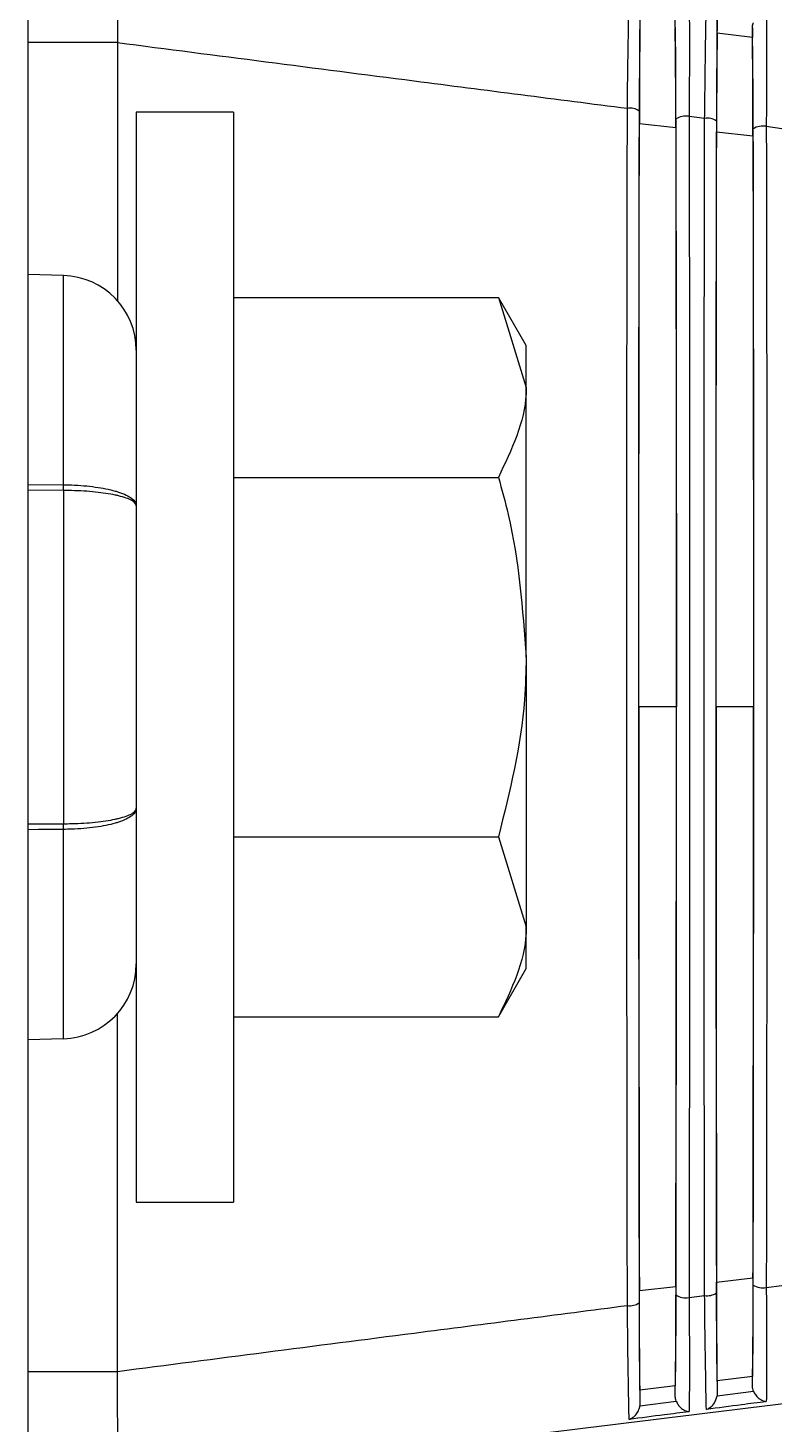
# Model space of a CAD drawing. Extents: x 7 to 135, y 1 to 99.
# Drawn here: x 132.735 to 133.334, y 44.674 to 45.795 of the extents above; entities that cross this region are included whole.
import ezdxf

# ---------------------------------------------------------------- set-up
doc = ezdxf.new("R2010")
doc.units = 0
doc.header["$MEASUREMENT"] = 0
doc.layers.add('OBJECT', color=7, linetype='CONTINUOUS')

msp = doc.modelspace()

# ---------------------------------------------------------------- linework, layer by layer
at = {"layer": 'OBJECT'}
for p, q in [((132.7346, 48.4745), (132.7346, 44.4969)), ((133.288, 45.7904), (133.288, 45.8009)), ((133.3162, 45.7869), (133.288, 45.7904)), ((133.3162, 45.7945), (133.3162, 45.7869)), ((132.7346, 45.783), (132.8066, 45.783)), ((132.8066, 45.783), (132.8066, 45.7828)), ((132.8066, 45.7828), (132.8066, 45.5755)), ((132.8996, 45.727), (132.8216, 45.727)), ((132.8216, 45.727), (132.8216, 44.852)), ((132.8996, 45.727), (132.8996, 44.852)), ((133.2654, 45.7236), (133.2779, 45.722)), ((133.2255, 45.7179), (133.2548, 45.7147)), ((133.2875, 45.7111), (133.3167, 45.7079)), ((133.3274, 45.7156), (133.3399, 45.7139)), ((132.7632, 45.5958), (132.7346, 45.5965)), ((132.7632, 45.4278), (132.7632, 45.5958)), ((132.8996, 45.5782), (133.1123, 45.5782)), ((133.1346, 45.5395), (133.1123, 45.5782)), ((133.1123, 45.5782), (133.1346, 45.506)), ((133.1346, 45.506), (133.1346, 45.5395)), ((133.1346, 45.2895), (133.1346, 45.506)), ((132.8996, 45.4338), (133.1123, 45.4338)), ((132.7346, 45.428), (132.7632, 45.4278)), ((132.7632, 45.4233), (132.7346, 45.4235)), ((132.7632, 45.4233), (132.7632, 45.1557)), ((133.1346, 45.2895), (133.1346, 45.073)), ((133.2552, 45.2495), (133.225, 45.2495)), ((133.3172, 45.2495), (133.2871, 45.2495)), ((132.7346, 45.1556), (132.7632, 45.1557)), ((132.7632, 44.9833), (132.7632, 45.1512)), ((132.8996, 45.1452), (133.1123, 45.1452)), ((133.1123, 45.1452), (133.1346, 45.073)), ((133.1346, 45.0395), (133.1346, 45.073)), ((133.1123, 45.0008), (133.1346, 45.0395)), ((132.8066, 44.7162), (132.8066, 45.0035)), ((132.8996, 45.0008), (133.1123, 45.0008)), ((132.7346, 44.9825), (132.7632, 44.9833)), ((132.8216, 44.852), (132.8996, 44.852)), ((133.2255, 44.7811), (133.2548, 44.7843)), ((133.2875, 44.7879), (133.3167, 44.7912)), ((133.3274, 44.7835), (133.3399, 44.7851)), ((133.2654, 44.7754), (133.2779, 44.7771)), ((132.7346, 44.7161), (132.8066, 44.7161)), ((132.8066, 44.7161), (132.8066, 44.7162)), ((133.2542, 44.7045), (133.226, 44.701)), ((133.2542, 44.6963), (133.2542, 44.7045)), ((133.3162, 44.7121), (133.288, 44.7086)), ((133.288, 44.7086), (133.288, 44.6981)), ((133.3162, 44.7045), (133.3162, 44.7121)), ((133.2259, 44.6886), (133.255, 44.6924)), ((133.226, 44.701), (133.226, 44.69)), ((133.2879, 44.6966), (133.317, 44.7004)), ((133.288, 44.6981), (133.2879, 44.6966)), ((133.226, 44.69), (133.2259, 44.6886))]:
    msp.add_line(p, q, dxfattribs=at)
at = {"layer": 'OBJECT', "flags": 128}
msp.add_lwpolyline([(132.7632, 45.1512), (132.7432, 45.1511), (132.7346, 45.151)], dxfattribs=at)
at = {"layer": 'OBJECT'}
for centre, radius, start, end in [((133.218, 45.7173), 0.0128, 54.9639, 99.4353), ((133.2628, 45.7092), 0.0146, 79.8682, 122.9841), ((133.28, 45.7091), 0.013, 55.4305, 99.3483), ((133.3248, 45.701), 0.0148, 79.9749, 122.5334), ((132.7616, 45.5358), 0.06, 0, 88.5), ((132.4225, 45.4255), 0.3407, 359.6205, 0.3795), ((132.4225, 45.1535), 0.3407, 359.6205, 0.3795), ((132.7616, 45.0432), 0.06, 271.5, 0), ((133.3248, 44.798), 0.0148, 237.4675, 280.0241), ((133.218, 44.7817), 0.0128, 260.5658, 305.0342), ((133.2628, 44.7898), 0.0146, 237.0149, 280.1332), ((133.28, 44.7899), 0.013, 260.6534, 304.5694)]:
    msp.add_arc(centre, radius, start, end, dxfattribs=at)
for centre, major_axis, start_param, end_param in [((133.2442, 45.2495), (0, 2.2176), 1.353401, 1.788192), ((133.236, 45.2495), (0, 2.217), 4.497874, 4.926904), ((133.3062, 45.2495), (0, 2.2143), 1.356764, 1.784829), ((133.298, 45.2495), (0, 2.2137), 4.501238, 4.923539)]:
    msp.add_ellipse(centre, major_axis=major_axis, ratio=0.008727, start_param=start_param, end_param=end_param, dxfattribs=at)
for points, knots in [([(132.8066, 45.8745), (132.8069, 45.8731), (132.8074, 45.8704), (132.8073, 45.8496), (132.8065, 45.8199), (132.8066, 45.795), (132.8066, 45.783)], [0, 0, 0, 0, 0.253585, 0.507165, 0.760848, 1, 1, 1, 1]), ([(133.8017, 45.7518), (133.796, 45.7525), (133.7676, 45.7561), (133.6482, 45.7708), (133.4184, 45.7993), (133.2113, 45.8248), (133.0953, 45.8391)], [0, 0, 0, 0, 0.024148, 0.120739, 0.507103, 1, 1, 1, 1]), ([(133.2159, 45.73), (133.2159, 45.7364), (133.2162, 45.7559), (133.2166, 45.7851), (133.217, 45.8081), (133.2172, 45.818), (133.2173, 45.8207), (133.2173, 45.8214)], [0, 0, 0, 0, 0.147377, 0.444496, 0.741155, 0.94022, 1, 1, 1, 1]), ([(133.2654, 45.8151), (133.2654, 45.8145), (133.2655, 45.8122), (133.2656, 45.8036), (133.2657, 45.7835), (133.2656, 45.7536), (133.2655, 45.7321), (133.2654, 45.7236)], [0, 0, 0, 0, 0.059553, 0.208064, 0.505163, 0.802608, 1, 1, 1, 1]), ([(133.2779, 45.722), (133.278, 45.7284), (133.2782, 45.7479), (133.2786, 45.7772), (133.279, 45.8), (133.2792, 45.8099), (133.2793, 45.8127), (133.2793, 45.8133)], [0, 0, 0, 0, 0.148954, 0.449261, 0.749101, 0.940502, 1, 1, 1, 1]), ([(133.226, 45.809), (133.2259, 45.8041), (133.2257, 45.7944), (133.2255, 45.7656), (133.2254, 45.7409), (133.2253, 45.7278)], [0, 0, 0, 0, 0.320861, 0.641679, 1, 1, 1, 1]), ([(133.2549, 45.7214), (133.2548, 45.7333), (133.2548, 45.757), (133.2546, 45.7866), (133.2543, 45.7972), (133.2542, 45.8027)], [0, 0, 0, 0, 0.327832, 0.655736, 1, 1, 1, 1]), ([(133.288, 45.8009), (133.2879, 45.7958), (133.2877, 45.7857), (133.2875, 45.7568), (133.2874, 45.7325), (133.2874, 45.7198)], [0, 0, 0, 0, 0.3247441, 0.6494484, 1, 1, 1, 1]), ([(133.3274, 45.8071), (133.3274, 45.8064), (133.3275, 45.804), (133.3276, 45.7951), (133.3277, 45.7746), (133.3276, 45.7448), (133.3274, 45.7237), (133.3274, 45.7156)], [0, 0, 0, 0, 0.059279, 0.209423, 0.509833, 0.8106, 1, 1, 1, 1]), ([(133.226, 45.798), (133.2259, 45.7905), (133.2257, 45.7754), (133.2255, 45.7453), (133.2255, 45.7252), (133.2255, 45.7179)], [0, 0, 0, 0, 0.390005, 0.779955, 1, 1, 1, 1]), ([(133.2548, 45.7147), (133.2547, 45.7276), (133.2547, 45.7535), (133.2544, 45.7799), (133.2543, 45.7908), (133.2542, 45.7945)], [0, 0, 0, 0, 0.396562, 0.79319, 1, 1, 1, 1]), ([(133.288, 45.7904), (133.2879, 45.7826), (133.2877, 45.7671), (133.2875, 45.7373), (133.2875, 45.7177), (133.2875, 45.7111)], [0, 0, 0, 0, 0.397552, 0.795055, 1, 1, 1, 1]), ([(133.3162, 45.7945), (133.3163, 45.7957), (133.3165, 45.7972), (133.317, 45.7985), (133.317, 45.7986)], [0, 0, 0, 0, 0.873696, 1, 1, 1, 1]), ([(133.3169, 45.7135), (133.3168, 45.7253), (133.3168, 45.7491), (133.3165, 45.7784), (133.3163, 45.7891), (133.3162, 45.7945)], [0, 0, 0, 0, 0.331873, 0.663815, 1, 1, 1, 1]), ([(132.8066, 45.7828), (132.8859, 45.7725), (133.0224, 45.7549), (133.1588, 45.7373), (133.2159, 45.73)], [0, 0, 0, 0, 0.581449, 1, 1, 1, 1]), ([(133.3167, 45.7079), (133.3167, 45.7232), (133.3166, 45.7514), (133.3164, 45.7757), (133.3163, 45.7849), (133.3162, 45.7869)], [0, 0, 0, 0, 0.478249, 0.883044, 1, 1, 1, 1]), ([(133.2159, 44.7691), (133.2159, 44.7756), (133.2158, 44.8081), (133.2156, 44.9459), (133.2154, 45.1704), (133.2154, 45.4606), (133.2157, 45.6402), (133.2159, 45.73)], [0, 0, 0, 0, 0.020664, 0.103331, 0.434809, 0.717404, 1, 1, 1, 1]), ([(133.2654, 45.7236), (133.2654, 45.717), (133.2655, 45.6845), (133.2657, 45.5466), (133.2659, 45.3243), (133.2658, 45.0385), (133.2655, 44.8631), (133.2654, 44.7754)], [0, 0, 0, 0, 0.020947, 0.104745, 0.44076, 0.72038, 1, 1, 1, 1]), ([(133.2779, 44.7771), (133.2779, 44.7836), (133.2778, 44.8162), (133.2776, 44.954), (133.2774, 45.1759), (133.2775, 45.4605), (133.2777, 45.6348), (133.2779, 45.722)], [0, 0, 0, 0, 0.021019, 0.105106, 0.44228, 0.72114, 1, 1, 1, 1]), ([(133.225, 45.2495), (133.225, 45.3283), (133.2251, 45.4858), (133.2253, 45.6406), (133.2255, 45.7179)], [0, 0, 0, 0, 0.500491, 1, 1, 1, 1]), ([(133.2548, 45.7147), (133.2549, 45.6214), (133.2552, 45.4675), (133.2552, 45.3111), (133.2552, 45.2495)], [0, 0, 0, 0, 0.605766, 1, 1, 1, 1]), ([(133.2871, 45.2495), (133.2871, 45.3087), (133.2871, 45.4638), (133.2873, 45.6166), (133.2875, 45.7111)], [0, 0, 0, 0, 0.38188, 1, 1, 1, 1]), ([(133.3274, 45.7156), (133.3274, 45.709), (133.3275, 45.6764), (133.3277, 45.5385), (133.3279, 45.3188), (133.3278, 45.0385), (133.3275, 44.8685), (133.3274, 44.7835)], [0, 0, 0, 0, 0.021311, 0.106568, 0.448432, 0.724216, 1, 1, 1, 1]), ([(133.3167, 45.7079), (133.3169, 45.6146), (133.3171, 45.4628), (133.3172, 45.3088), (133.3172, 45.2495)], [0, 0, 0, 0, 0.61478, 1, 1, 1, 1]), ([(133.1346, 45.506), (133.1346, 45.5043), (133.1343, 45.4799), (133.1229, 45.456), (133.1123, 45.4338)], [0, 0, 0, 0, 0.070214, 1, 1, 1, 1]), ([(133.1123, 45.4338), (133.1151, 45.4239), (133.1282, 45.3769), (133.1318, 45.3281), (133.1346, 45.2895)], [0, 0, 0, 0, 0.2110005, 1, 1, 1, 1]), ([(132.7632, 45.4278), (132.7653, 45.4278), (132.7742, 45.4276), (132.7892, 45.4263), (132.8012, 45.4239), (132.8112, 45.4208), (132.8191, 45.417), (132.8216, 45.4129), (132.8216, 45.4108), (132.8216, 45.4108)], [0, 0, 0, 0, 0.069185, 0.283874, 0.497974, 0.54244, 0.769066, 0.995298, 1, 1, 1, 1]), ([(132.8216, 45.4108), (132.8216, 45.4108), (132.8216, 45.4111), (132.8215, 45.4117), (132.8208, 45.4132), (132.8177, 45.4158), (132.8112, 45.4181), (132.8012, 45.4204), (132.7892, 45.4222), (132.7742, 45.4231), (132.7653, 45.4233), (132.7632, 45.4233)], [0, 0, 0, 0, 0.0047013, 0.0398695, 0.0943379, 0.2315808, 0.4579645, 0.5023831, 0.7162906, 0.9308503, 1, 1, 1, 1]), ([(133.1346, 45.2895), (133.1344, 45.2782), (133.1333, 45.2293), (133.1214, 45.1817), (133.1123, 45.1452)], [0, 0, 0, 0, 0.2318494, 1, 1, 1, 1]), ([(133.225, 45.2495), (133.225, 45.1707), (133.2251, 45.0132), (133.2253, 44.8584), (133.2255, 44.7811)], [0, 0, 0, 0, 0.500491, 1, 1, 1, 1]), ([(133.2548, 44.7843), (133.2549, 44.8776), (133.2552, 45.0316), (133.2552, 45.1879), (133.2552, 45.2495)], [0, 0, 0, 0, 0.605766, 1, 1, 1, 1]), ([(133.2871, 45.2495), (133.2871, 45.1903), (133.2871, 45.0352), (133.2873, 44.8824), (133.2875, 44.7879)], [0, 0, 0, 0, 0.38188, 1, 1, 1, 1]), ([(133.3167, 44.7912), (133.3169, 44.8844), (133.3171, 45.0362), (133.3172, 45.1902), (133.3172, 45.2495)], [0, 0, 0, 0, 0.61478, 1, 1, 1, 1]), ([(132.8216, 45.1682), (132.8216, 45.1682), (132.8216, 45.1661), (132.8191, 45.162), (132.8112, 45.1582), (132.8012, 45.1551), (132.7892, 45.1527), (132.7742, 45.1514), (132.7653, 45.1513), (132.7632, 45.1512)], [0, 0, 0, 0, 0.004702, 0.230934, 0.45756, 0.502005, 0.716107, 0.930798, 1, 1, 1, 1]), ([(132.7632, 45.1557), (132.7653, 45.1558), (132.7742, 45.1559), (132.7892, 45.1568), (132.8012, 45.1586), (132.8112, 45.1609), (132.8177, 45.1632), (132.8208, 45.1658), (132.8215, 45.1673), (132.8216, 45.168), (132.8216, 45.1682), (132.8216, 45.1682)], [0, 0, 0, 0, 0.069167, 0.283726, 0.497638, 0.542036, 0.768419, 0.905662, 0.96013, 0.995299, 1, 1, 1, 1]), ([(133.1346, 45.073), (133.1346, 45.0713), (133.1343, 45.0469), (133.1229, 45.023), (133.1123, 45.0008)], [0, 0, 0, 0, 0.070211, 1, 1, 1, 1]), ([(133.226, 44.701), (133.2259, 44.7085), (133.2257, 44.7237), (133.2255, 44.7537), (133.2255, 44.7738), (133.2255, 44.7811)], [0, 0, 0, 0, 0.390005, 0.779955, 1, 1, 1, 1]), ([(133.2548, 44.7843), (133.2547, 44.7714), (133.2547, 44.7455), (133.2544, 44.7191), (133.2543, 44.7082), (133.2542, 44.7045)], [0, 0, 0, 0, 0.396562, 0.793191, 1, 1, 1, 1]), ([(133.288, 44.7086), (133.2879, 44.7164), (133.2877, 44.7319), (133.2875, 44.7617), (133.2875, 44.7813), (133.2875, 44.7879)], [0, 0, 0, 0, 0.397552, 0.795055, 1, 1, 1, 1]), ([(133.3167, 44.7912), (133.3167, 44.7759), (133.3166, 44.7476), (133.3164, 44.7233), (133.3163, 44.7141), (133.3162, 44.7121)], [0, 0, 0, 0, 0.47825, 0.883044, 1, 1, 1, 1]), ([(133.3162, 44.7045), (133.3163, 44.7098), (133.3165, 44.7202), (133.3168, 44.7492), (133.3168, 44.7733), (133.3169, 44.7855)], [0, 0, 0, 0, 0.328435, 0.656814, 1, 1, 1, 1]), ([(133.3274, 44.7835), (133.3274, 44.777), (133.3276, 44.7574), (133.3277, 44.7281), (133.3276, 44.7054), (133.3275, 44.6954), (133.3274, 44.6926), (133.3274, 44.6919)], [0, 0, 0, 0, 0.1501354, 0.4535286, 0.7564855, 0.9407181, 1, 1, 1, 1]), ([(132.8066, 44.7162), (132.8859, 44.7265), (133.0224, 44.7441), (133.1588, 44.7617), (133.2159, 44.7691)], [0, 0, 0, 0, 0.581449, 1, 1, 1, 1]), ([(133.2173, 44.6777), (133.2173, 44.6783), (133.2172, 44.6805), (133.217, 44.6887), (133.2167, 44.7085), (133.2162, 44.7383), (133.216, 44.7601), (133.2159, 44.7691)], [0, 0, 0, 0, 0.059777, 0.207159, 0.501413, 0.795935, 1, 1, 1, 1]), ([(133.2253, 44.7712), (133.2254, 44.7594), (133.2254, 44.7357), (133.2257, 44.706), (133.2259, 44.6955), (133.226, 44.69)], [0, 0, 0, 0, 0.324207, 0.648491, 1, 1, 1, 1]), ([(133.2542, 44.6963), (133.2543, 44.7014), (133.2545, 44.7115), (133.2548, 44.7404), (133.2548, 44.7649), (133.2549, 44.7776)], [0, 0, 0, 0, 0.324373, 0.648691, 1, 1, 1, 1]), ([(133.2654, 44.7754), (133.2654, 44.769), (133.2656, 44.7494), (133.2657, 44.7202), (133.2656, 44.6973), (133.2655, 44.6873), (133.2654, 44.6845), (133.2654, 44.6839)], [0, 0, 0, 0, 0.148503, 0.448597, 0.748256, 0.940444, 1, 1, 1, 1]), ([(133.2793, 44.6857), (133.2793, 44.6863), (133.2792, 44.6886), (133.279, 44.6972), (133.2787, 44.7173), (133.2782, 44.7471), (133.278, 44.7686), (133.2779, 44.7771)], [0, 0, 0, 0, 0.0594959, 0.2084595, 0.5058925, 0.8036078, 1, 1, 1, 1]), ([(133.2874, 44.7792), (133.2874, 44.7673), (133.2875, 44.7437), (133.2877, 44.7142), (133.2879, 44.7036), (133.288, 44.6981)], [0, 0, 0, 0, 0.328089, 0.656254, 1, 1, 1, 1]), ([(133.8017, 44.7472), (133.796, 44.7465), (133.7676, 44.7429), (133.6482, 44.7282), (133.4184, 44.6997), (133.2113, 44.6742), (133.0953, 44.6599)], [0, 0, 0, 0, 0.024148, 0.120739, 0.507103, 1, 1, 1, 1]), ([(132.8066, 44.6245), (132.8069, 44.6259), (132.8074, 44.6286), (132.8073, 44.6494), (132.8065, 44.6791), (132.8066, 44.704), (132.8066, 44.7161)], [0, 0, 0, 0, 0.253586, 0.507166, 0.760848, 1, 1, 1, 1]), ([(133.317, 44.7004), (133.3167, 44.7015), (133.3163, 44.7029), (133.3162, 44.7043), (133.3162, 44.7045)], [0, 0, 0, 0, 0.835976, 1, 1, 1, 1]), ([(133.255, 44.6924), (133.2547, 44.6935), (133.2543, 44.6948), (133.2542, 44.6961), (133.2542, 44.6963)], [0, 0, 0, 0, 0.843626, 1, 1, 1, 1]), ([(133.255, 44.6924), (133.2555, 44.6914), (133.2564, 44.6894), (133.2589, 44.6867), (133.2619, 44.6847), (133.2642, 44.684), (133.2654, 44.6839), (133.2654, 44.6839)], [0, 0, 0, 0, 0.199301, 0.397084, 0.700908, 0.992019, 1, 1, 1, 1]), ([(133.2793, 44.6857), (133.2794, 44.6857), (133.2802, 44.686), (133.2823, 44.6871), (133.285, 44.6896), (133.2871, 44.6931), (133.2876, 44.6955), (133.2879, 44.6966)], [0, 0, 0, 0, 0.007796, 0.231073, 0.559199, 0.802809, 1, 1, 1, 1]), ([(133.3274, 44.6919), (133.3208, 44.6911), (133.3048, 44.689), (133.2887, 44.6869), (133.2793, 44.6857)], [0, 0, 0, 0, 0.412529, 1, 1, 1, 1]), ([(133.317, 44.7004), (133.3175, 44.6994), (133.3186, 44.6972), (133.3214, 44.6944), (133.3244, 44.6926), (133.3265, 44.692), (133.3274, 44.6919), (133.3274, 44.6919)], [0, 0, 0, 0, 0.203474, 0.450059, 0.773104, 0.99192, 1, 1, 1, 1]), ([(133.2173, 44.6777), (133.2174, 44.6777), (133.2183, 44.678), (133.2204, 44.6791), (133.2231, 44.6817), (133.2252, 44.6852), (133.2257, 44.6875), (133.2259, 44.6886)], [0, 0, 0, 0, 0.007737, 0.250702, 0.570349, 0.807206, 1, 1, 1, 1]), ([(133.2654, 44.6839), (133.2588, 44.683), (133.2428, 44.6809), (133.2267, 44.6789), (133.2173, 44.6777)], [0, 0, 0, 0, 0.412558, 1, 1, 1, 1])]:
    msp.add_open_spline(points, degree=3, knots=knots, dxfattribs=at)

doc.saveas('drawing.dxf')
